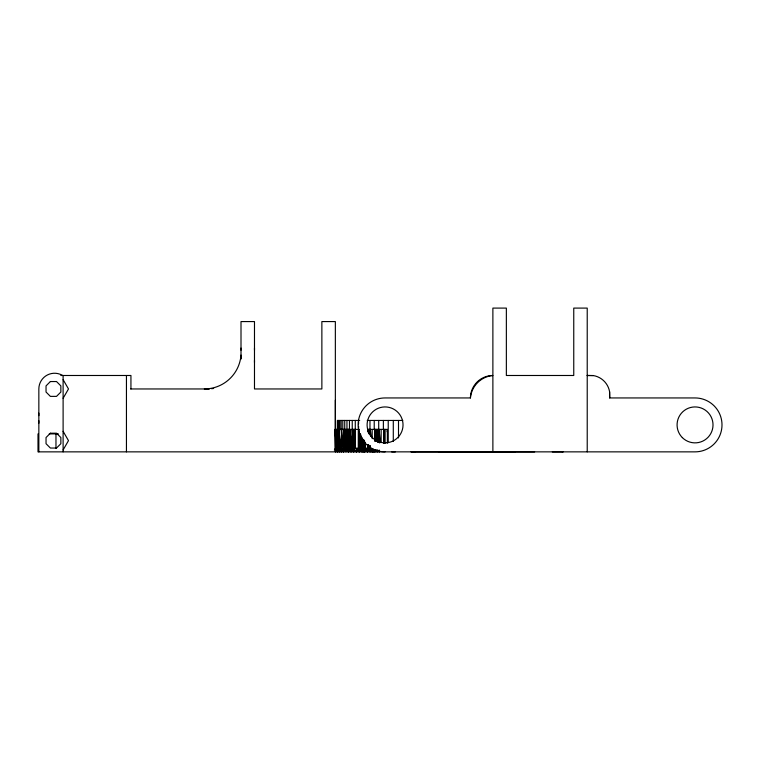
<?xml version="1.0" encoding="UTF-8"?>
<svg xmlns="http://www.w3.org/2000/svg" width="760" height="760" viewBox="0 0 760 760"><rect width="100%" height="100%" fill="white"/><g stroke="black" fill="none" stroke-linecap="round" stroke-linejoin="round"><path stroke-width="1.14" d="M38.846 423.225L38.846 420.688M38.846 415.634L38.846 413.108M241.005 358.758L241.005 355.272A36.784 36.784 0 0 1 204.355 388.959L209.009 389.034M241.005 350.189L241.005 348.08M254.486 362.453L254.486 360.354M254.486 350.189L254.486 348.08M335.35 436.135L335.35 400.197M375.307 440.021L375.364 429.4L375.449 440.743M345.962 451.858L345.962 450.072L348.004 448.324L348.147 429.4L348.773 449.977L348.469 451.858L345.962 450.072L346.066 448.276L348.023 448.276L347.994 429.4L347.994 448.372L348.773 449.977L349.923 450.072C354.74 446.87 360.762 447.991 364.819 451.858L364.03 440.99M375.601 440.743L375.725 429.4L375.725 440.99M338.57 448.723L335.758 450.072L337.421 451.858L337.421 450.072L338.067 449.73L338.561 429.4L338.561 449.112L337.887 450.072L339.283 451.858L339.635 449.673L343.71 448.276L348.612 448.276M384.199 435.29L384.437 429.4L384.437 443.184M341.401 449.112L341.344 451.858L339.283 450.072L340.452 449.407L338.703 429.4L341.401 449.112L341.401 429.4L343.444 448.381L344.195 448.276L343.567 451.858L340.452 449.407M387.173 431.756L387.362 429.4L367.565 429.4M349.923 450.072L349.923 429.4L351.633 449.302L356.526 451.858L356.972 448.276L362.073 451.858L362.073 437.437M365.332 443.555L365.332 448.276L363.29 450.072L362.615 438.587M63.109 398.287L68.486 388.959L63.109 379.639M63.109 449.948L68.486 440.629L63.109 431.3M342.085 448.865L341.344 450.072L344.195 448.276L342.085 448.865L341.401 429.4M364.8 448.276L370.139 448.276L375.383 450.072M351.633 449.302L351.082 451.858L348.317 449.359L348.137 429.4L348.469 450.072M348.004 448.324L345.962 450.072L348.137 449.112L348.147 429.4M338.561 449.112L337.421 450.072L339.283 451.858M343.567 450.072L346.066 448.276M374.737 450.072L377.255 451.858L377.255 450.072L379.316 451.858L379.316 450.072M335.226 449.169L337.298 448.276L334.761 449.112M338.371 429.4L338.371 448.276L336.841 448.381L336.841 429.4L338.371 448.276L334.334 450.072L376.504 450.072M337.298 448.276L335.264 448.941L334.79 430.549M487.008 451.858L486.229 451.858M415.52 451.905L411.207 451.905L453.264 451.905M562.314 451.905L563.16 451.905M371.801 451.905L374.024 451.905M510.825 451.905L515.137 451.905L438.587 451.858L468.131 451.905M211.612 388.712L213.636 388.464M353.666 448.381L354.654 448.276L353.78 451.858L350.854 449.606L349.923 429.4L352.165 449.112L352.165 429.4L352.801 448.799L353.78 450.072L353.666 429.4L354.569 448.276L354.569 429.4M363.185 451.905L364.03 451.905M464.417 451.858L461.928 451.858M448.343 451.905L449.692 451.858M391.695 451.905L395.295 451.905M478.695 451.858L473.081 451.905M472.625 451.858L470.697 451.905L487.758 451.858L455.648 451.905L470.345 451.858M552.32 451.905L562.59 451.858M474.82 451.858L470.697 451.905L486.001 451.858L478.22 451.905M455.648 451.905L478.847 451.858M60.847 375.487L130.939 375.487L130.939 388.959M130.634 388.959L209.076 388.959M470.421 397.945A24.833 24.833 0 0 1 492.879 375.487A22.572 22.572 0 0 0 470.421 397.945L385.063 397.945A26.951 26.951 0 0 0 358.112 424.906A26.951 26.951 0 0 0 385.063 451.858M593.341 375.563L587.223 375.487L593.341 375.563A19.855 19.855 0 0 1 609.615 391.837L609.691 397.945L695.048 397.945A26.951 26.951 0 0 1 722 424.906A26.951 26.951 0 0 1 695.048 451.858L38 451.858L38 433.884M359.68 420.451L337.383 420.451L337.383 429.77M367.203 420.451L402.8 420.451M334.761 429.4L359.299 429.4M49.229 433.884L58.339 433.884M465.595 451.858L534.65 451.905M447.649 451.858L449.445 451.905M476.653 451.858L478.002 451.905M364.99 442.453L365.19 448.381L366.215 448.276L367.517 450.072L367.517 451.858L363.916 449.549L363.622 440.068M62.634 375.487L61.978 375.098A15.723 15.723 0 0 0 38.846 388.959L38.846 451.858M356.526 450.072L359.299 451.858L359.185 431.642M368.41 448.276L370.13 450.072L370.13 451.858L365.19 448.381L365.19 442.453M370.13 450.072L372.637 451.858L372.191 449.112M370.224 446.148L370.367 448.381L375.031 451.858L375.031 450.072M370.889 448.58L372.637 450.072M357.219 450.072L359.299 451.858M359.993 450.072L362.073 451.858M362.757 450.072L364.819 451.858M354.474 450.072L356.526 451.858M365.493 450.072L367.517 451.858M351.756 450.072L353.78 451.858M368.173 450.072L370.13 451.858M349.125 450.072L351.082 451.858M370.756 450.072L372.637 451.858M346.588 450.072L348.469 451.858M373.226 450.072L375.031 451.858M375.582 450.072L377.255 451.858M341.895 450.072L343.567 451.858M377.767 450.072L379.316 451.858M339.796 450.072L341.344 451.858M336.176 450.072L337.421 451.858M364.819 450.072L363.878 439.878M379.022 442.453L379.022 429.4L380.399 442.149M384.199 439.831L384.541 443.308M370.367 435.337L370.367 429.4L371.003 436.363M609.615 391.837L609.691 397.945M360.762 435.119L362.045 449.958M359.052 448.276L358.596 429.4L359.299 450.072L360.278 449.112L360.278 434.045M377.54 442.377L377.54 429.4L378.499 441.683M343.444 448.381L343.444 429.4L344.802 448.276L344.802 429.4M377.54 429.4L378.356 442.377M360.553 433.922L361.541 449.72M369.208 434.122L369.208 429.4L369.474 433.865M379.022 429.4L379.724 443.023M375.298 440.885L374.737 429.4L374.737 440.885M369.208 429.4L369.436 434.122M370.025 445.911L370.139 448.276M338.703 429.4L339.635 449.673L338.703 450.072L338.741 420.451M384.247 443.184L383.866 429.4L383.866 443.184M370.367 429.4L370.548 436.173M364.781 443.051L364.876 448.742L367.517 450.072L364.543 449.112L364.543 440.99M336.841 429.4L337.145 448.276M343.444 429.4L343.71 448.276M383.99 443.118L383.866 429.4L383.962 443.118M353.666 429.4L353.846 448.276M338.067 449.73L337.887 429.4L337.887 450.072M365.218 442.377L365.237 448.276M587.223 451.858L587.223 308.094L573.753 308.094L573.753 375.487L506.359 375.487L506.359 308.094L492.879 308.094L492.879 451.858M398.506 420.451L398.506 437.921M393.291 420.451L393.291 441.417M388.236 420.451L388.236 442.586M387.362 429.4L387.362 443.184M385.111 429.4L385.111 443.308M383.373 420.451L383.373 429.77M381.149 429.4L381.149 442.149M378.698 420.451L378.698 429.77M376.694 429.4L376.694 441.199M376.438 429.4L376.438 441.199M375.364 429.4L375.364 440.078M374.224 420.451L374.224 429.77M372.191 429.4L372.191 438.681M370.367 446.006L370.367 448.381M369.968 420.451L369.968 429.77M369.208 445.911L369.208 448.276M368.609 429.4L368.609 432.943M368.609 444.733L368.609 448.276M368.457 429.4L368.457 432.943M368.457 444.733L368.457 448.276M367.65 429.4L367.65 431.765M367.65 444.733L367.65 448.276M363.29 439.736L363.29 450.072M359.166 431.775L359.166 448.372M358.587 420.451L358.587 423.947M358.587 426.274L358.596 448.276M358.463 429.4L358.463 448.276M358.397 429.4L358.378 448.276M355.433 429.4L355.433 448.276M355.281 420.451L355.281 429.77M354.977 429.4L355.062 448.276M352.241 420.451L352.241 429.77M349.457 420.451L349.457 429.77M348.773 429.4L348.773 449.977M348.384 429.4L348.384 448.276M346.959 420.451L346.94 448.276M345.752 429.4L345.752 448.276M345.543 429.4L345.543 448.276M344.736 420.451L344.736 429.77M342.798 420.451L342.798 429.77M341.154 420.451L341.154 429.77M339.796 420.451L339.796 429.77M337.991 420.451L337.991 429.77M337.535 420.451L337.535 429.77M335.758 450.072L335.758 451.858M335.35 451.858L335.35 321.575L321.869 321.575L321.869 388.959L254.486 388.959L254.486 321.575L241.005 321.575L241.005 358.863M126.445 375.487L126.445 451.858M63.109 375.487L63.109 451.858M55.974 433.884L55.974 448.485M241.005 355.272A33.811 33.811 0 0 1 240.825 358.758M50.378 381.548L46.037 385.89L46.037 392.036L50.378 396.378L56.515 396.378L60.857 392.036L60.857 385.89L56.515 381.548L50.378 381.548M50.378 433.209L46.037 437.551L46.037 443.697L50.378 448.039L56.515 448.039L60.857 443.697L60.857 437.551L56.515 433.209L50.378 433.209M365.408 448.276L365.351 443.555L365.408 448.276M374.822 440.828L374.737 429.4L374.775 440.838M682.337 437.608A17.974 17.974 0 0 0 712.405 429.552A17.974 17.974 0 0 0 690.394 407.541A17.974 17.974 0 0 0 682.337 437.608M372.362 437.608A17.974 17.974 0 0 0 402.42 429.552A17.974 17.974 0 0 0 380.409 407.541A17.974 17.974 0 0 0 372.362 437.608"/></g></svg>
